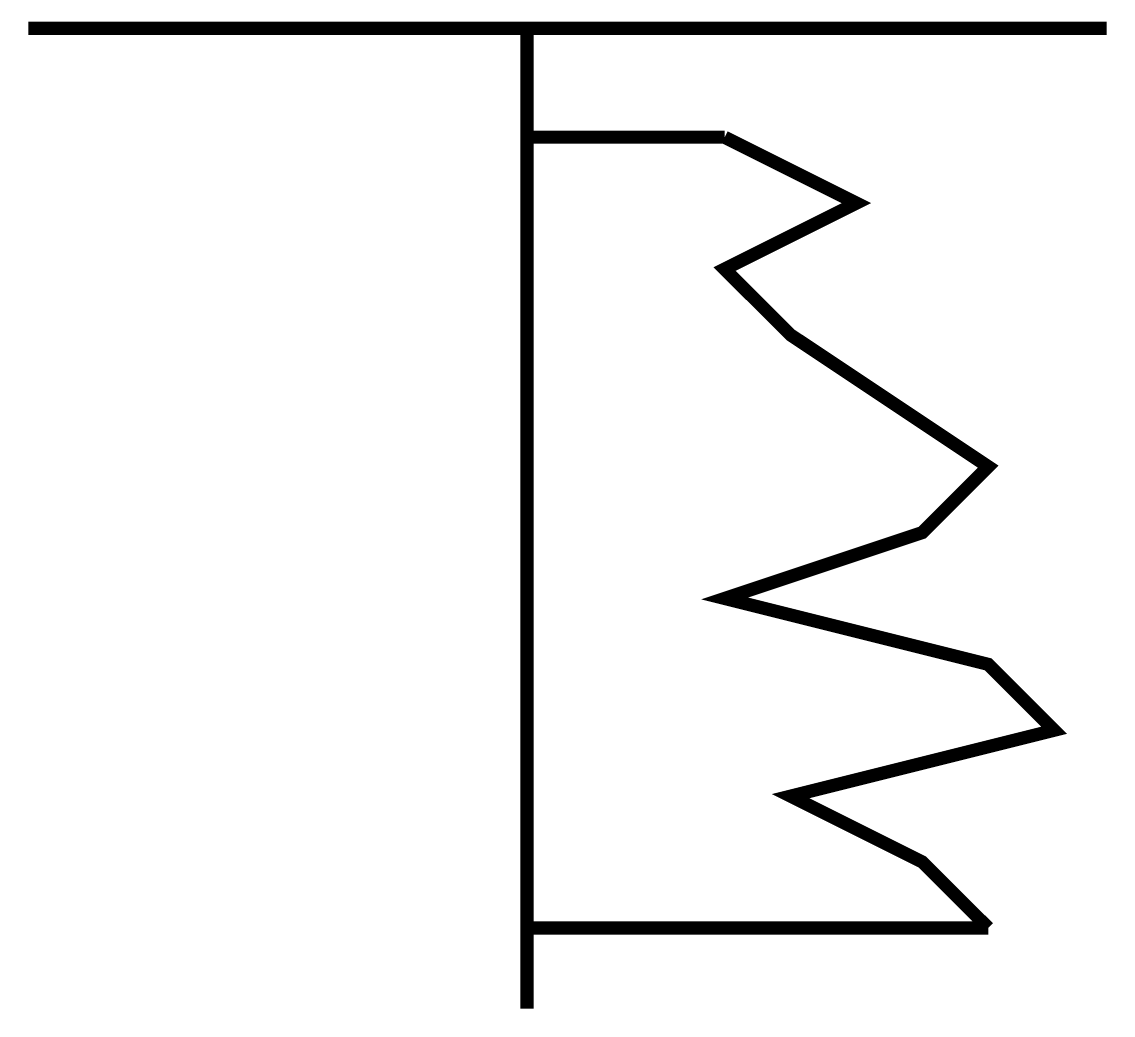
# Model space of a CAD drawing. Extents: x 3.67 to 11.95, y -0.05 to 7.49.
import ezdxf

# ---------------------------------------------------------------- set-up
doc = ezdxf.new("R2010")
doc.units = 0
doc.header["$MEASUREMENT"] = 0
doc.layers.get('0').update_dxf_attribs({"linetype": 'CONTINUOUS'})

msp = doc.modelspace()

# ---------------------------------------------------------------- linework, layer by layer
at = {"const_width": 0.1}
for points in [[(3.7172, 7.438), (11.8978, 7.438)], [(7.5, 7.438), (7.5, 0)], [(7.5, 6.6122), (9, 6.6122)], [(9, 6.6122), (10, 6.1122), (9, 5.6122), (9.5, 5.1122), (11, 4.1122), (10.5, 3.6122), (9, 3.1122), (11, 2.6122), (11.5, 2.1122), (9.5, 1.6122), (10.5, 1.1122), (11, 0.6122)], [(7.5, 0.6122), (11, 0.6122)]]:
    msp.add_lwpolyline(points, dxfattribs=at)

doc.saveas('drawing.dxf')
